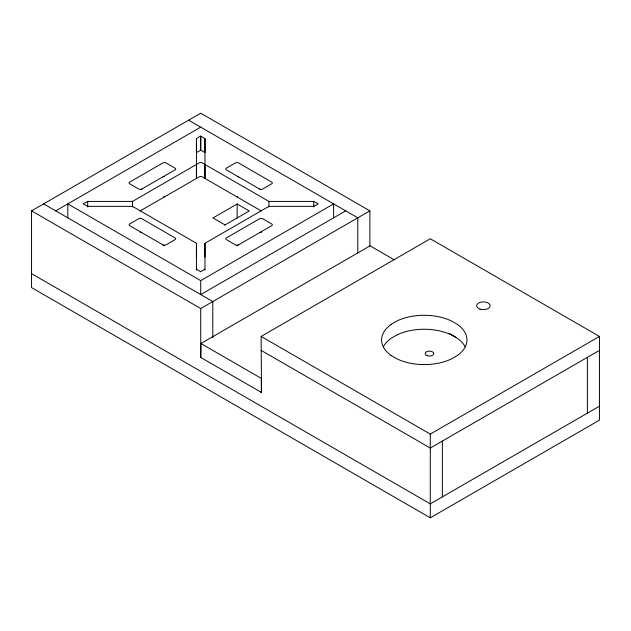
<?xml version="1.0" encoding="UTF-8"?>
<svg xmlns="http://www.w3.org/2000/svg" width="631" height="631" viewBox="0 0 631 631"><rect width="100%" height="100%" fill="white"/><g stroke="black" fill="none" stroke-linecap="round" stroke-linejoin="round"><path stroke-width="0.95" d="M196.438 270.155L196.438 243.274L132.486 206.345L87.693 206.345L83.158 203.852L87.693 201.415L132.486 201.415L199.199 162.901A2.13 1.23 0 0 1 202.22 162.901L268.94 201.415L313.733 201.415L318.269 203.884L313.733 206.345L268.94 206.345L204.98 243.274L204.98 270.155M200.903 136.272L200.903 150.225L204.988 152.584L204.988 138.631L200.611 136.02L196.438 138.631L196.438 178.447L196.438 164.494M204.988 138.631L204.98 178.447L204.98 164.494M260.65 391.961L261.518 392.774L261.124 336.426L430.287 238.763L599.45 336.426L599.45 420.143L430.287 517.806L31.55 287.594L31.55 210.857L200.713 308.52L200.753 357.596L200.903 343.516L370.066 245.853L394.296 259.838M200.887 357.54L261.321 392.348L261.321 378.395L200.903 343.516M200.903 150.225L196.438 152.584L196.438 138.631M391.11 324.35L397.285 320.785A42.648 24.625 0 0 1 451.197 320.863L457.388 324.35A42.648 24.625 0 0 1 457.365 355.474M457.388 355.482L451.212 359.047A42.648 24.625 0 0 1 397.301 359.039L391.11 355.482M31.55 210.857L200.713 113.194L369.876 210.857L369.876 246.035M55.717 210.857L200.713 127.146M140.989 189.529L175.032 169.873A2.138 1.23 0 0 0 175.032 168.13L165.977 162.901A2.138 1.23 0 0 0 162.956 162.901L129.726 182.083A2.138 1.23 0 0 0 129.726 183.826L138.788 189.055A2.138 1.23 0 0 0 141.809 189.055M140.066 210.991L199.199 176.854A2.13 1.23 0 0 1 202.22 176.854L261.36 210.991M236.956 196.904L237.666 196.501M224.652 225.164L249.237 210.967L237.153 203.994L212.986 217.947L225.07 224.92M236.901 245.774L271.701 225.685A2.138 1.23 0 0 0 271.701 223.942L262.638 218.705A2.138 1.23 0 0 0 259.617 218.705L226.387 237.887A2.138 1.23 0 0 0 226.387 239.63L235.45 244.867A2.138 1.23 0 0 0 238.471 244.867M204.98 269.129L200.658 271.748L196.438 269.129M67.801 217.837L67.801 203.884L200.713 280.621L333.625 203.884L333.625 217.837M345.709 210.857L200.713 294.574L200.713 280.621M200.713 308.52L369.876 210.857M261.124 336.426L430.287 434.089L599.45 336.426M599.45 350.379L430.287 448.042L261.124 350.379M599.45 406.19L430.287 503.853L31.55 273.641M397.285 334.738L391.11 338.303A42.648 24.625 0 0 0 383.301 346.845M451.212 334.738L457.388 338.303A42.648 24.625 0 0 1 465.189 346.845M188.63 120.174L357.793 217.837L357.793 253.015M260.437 189.529L226.387 169.873A2.138 1.23 0 0 1 226.387 168.13L235.45 162.901A2.138 1.23 0 0 1 238.471 162.901L271.701 182.083A2.138 1.23 0 0 1 271.701 183.826L262.638 189.055A2.138 1.23 0 0 1 259.617 189.055M449.24 333.42L455.795 337.206M163.752 196.501L164.462 196.904M164.525 245.774L129.726 225.685A2.138 1.23 0 0 1 129.726 223.942L138.788 218.705A2.138 1.23 0 0 1 141.809 218.705L175.032 237.887A2.138 1.23 0 0 1 175.032 239.63L165.977 244.867A2.138 1.23 0 0 1 162.956 244.867M43.634 203.884L212.797 301.547L212.797 337.695M587.366 357.359L587.366 413.163M442.37 441.069L442.37 496.881M430.287 434.089L430.287 517.806M313.733 201.415L313.733 207M268.94 201.415L268.94 207M237.153 203.994L237.153 217.947M204.98 243.274L204.98 257.227M200.524 136.272L200.524 150.225M196.438 243.274L196.438 257.227M132.486 201.415L132.486 207M87.693 201.415L87.693 207M397.238 334.785A42.648 24.625 0 0 1 451.133 334.785M391.188 355.513A42.648 24.625 0 0 1 391.188 324.397M237.571 176.538A2.138 1.23 0 0 1 238.471 176.854M162.956 176.854A2.138 1.23 0 0 1 164.462 176.491M140.295 232.295A2.138 1.23 0 0 1 141.809 232.658M259.617 232.658A2.138 1.23 0 0 1 261.534 232.318M480.017 309.143A6.752 3.896 0 0 0 490.145 305.767A6.752 3.896 0 0 0 480.017 302.391A6.752 3.896 0 0 0 480.017 309.143M427.313 355.71A4.275 2.469 0 0 0 433.726 353.581A4.275 2.469 0 0 0 427.313 351.443A4.275 2.469 0 0 0 427.313 355.71"/></g></svg>
